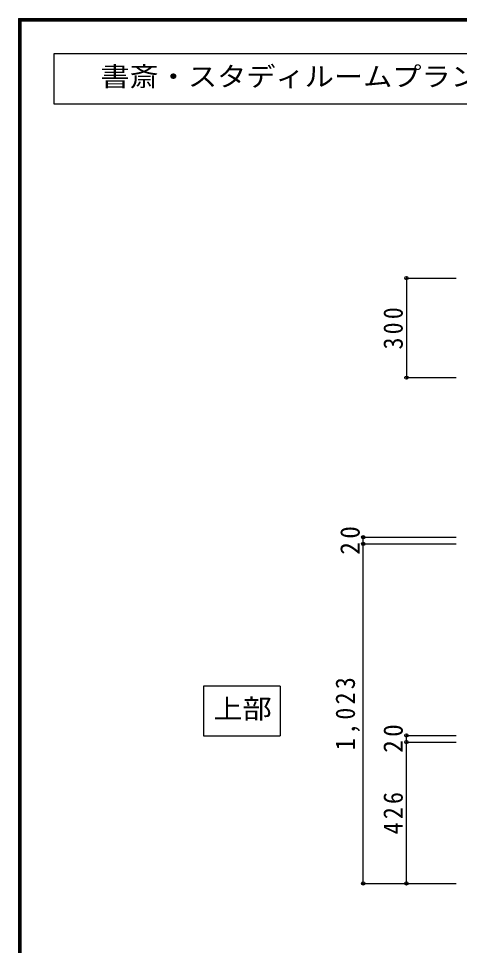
# Model space of a CAD drawing. Units: millimetres at full size, sheet at 1:20. Extents: x -3922 to 3878, y -2932 to 2722.
# Drawn here: x -3922 to -2593, y -71 to 2722 of the extents above; entities that cross this region are included whole.
import ezdxf
from ezdxf.enums import TextEntityAlignment as Align

# ---------------------------------------------------------------- set-up
doc = ezdxf.new("R2010")
doc.units = ezdxf.units.MM
doc.header["$LTSCALE"] = 20
doc.header["$PDMODE"] = 32
doc.header["$PDSIZE"] = 10
for name, color, linetype in [('0-A_文字', 7, 'Continuous'), ('0-B_寸法', 4, 'Continuous'), ('F-1_枠', 6, 'Continuous')]:
    doc.layers.add(name, color=color, linetype=linetype)
doc.styles.add('ＭＳ ゴシック', font='')
doc.styles.get('ＭＳ ゴシック').set_extended_font_data('MS Gothic')

msp = doc.modelspace()

# ---------------------------------------------------------------- linework, layer by layer
at = {"layer": '0-A_文字'}
for p, q in [((-3815.36, 2615.63), (-3815.36, 2465.63)), ((-1507.19, 2615.63), (-3815.36, 2615.63)), ((-3815.36, 2465.63), (-1507.19, 2465.63)), ((-3364.69, 710.55), (-3364.69, 560.55)), ((-3132.87, 710.55), (-3364.69, 710.55)), ((-3132.87, 710.55), (-3132.87, 560.55)), ((-3364.69, 560.55), (-3132.87, 560.55))]:
    msp.add_line(p, q, dxfattribs=at)
at = {"layer": '0-B_寸法'}
for p, q in [((-2752.87, 1940.05), (-2602.87, 1940.05)), ((-2752.87, 1940.05), (-2752.87, 1640.05)), ((-2752.87, 1640.05), (-2602.87, 1640.05)), ((-2882.87, 1139.05), (-2882.87, 1159.05)), ((-2882.87, 1159.05), (-2602.87, 1159.05)), ((-2882.87, 1139.05), (-2602.87, 1139.05)), ((-2882.87, 116.05), (-2882.87, 1139.05)), ((-2752.87, 542.05), (-2752.87, 562.05)), ((-2752.87, 562.05), (-2602.87, 562.05)), ((-2752.87, 116.05), (-2752.87, 542.05)), ((-2752.87, 542.05), (-2602.87, 542.05)), ((-2882.87, 116.05), (-2602.87, 116.05)), ((-2752.87, 116.05), (-2602.87, 116.05))]:
    msp.add_line(p, q, dxfattribs=at)
at = {"layer": '0-B_寸法', "color": 7}
for p in [(-2752.87, 1940.05), (-2752.87, 1640.05), (-2882.87, 1159.05), (-2882.87, 1139.05), (-2752.87, 562.05), (-2752.87, 542.05), (-2882.87, 116.05), (-2752.87, 116.05)]:
    msp.add_point(p, dxfattribs=at)
at = {"layer": 'F-1_枠'}
for p, q in [((-3922.03, 2722.29), (-3922.03, -2864.37)), ((-3922.03, 2722.29), (3877.97, 2722.29)), ((-3922.03, 2718.96), (3877.97, 2718.96)), ((-3922.03, 2715.63), (3877.97, 2715.63)), ((-3918.7, 2722.29), (-3918.7, -2864.37)), ((-3915.36, 2722.29), (-3915.36, -2864.37))]:
    msp.add_line(p, q, dxfattribs=at)

# ---------------------------------------------------------------- texts
at = {"layer": '0-A_文字', "style": 'ＭＳ ゴシック', "width": 1.1}
for s, p in [('書斎・スタディルームプラン\u3000ＥＲＢ－６Ｉ０４７', (-3675.36, 2500.63)), ('上部', (-3334.69, 595.55))]:
    msp.add_text(s, height=58.65, dxfattribs=at).set_placement(p, align=Align.BOTTOM_LEFT)
at = {"layer": '0-B_寸法', "color": 7, "char_height": 58.65, "attachment_point": 7, "rotation": 90, "style": 'ＭＳ ゴシック'}
for s, insert in [('\\T1.27;\\W0.9;300', (-2762.87, 1725.05)), ('\\T1.27;\\W0.95;20', (-2892.87, 1106.55)), ('\\T1.28;\\W0.9;1,023', (-2892.87, 517.55)), ('\\T1.27;\\W0.95;20', (-2762.87, 509.55)), ('\\T1.27;\\W0.9;426', (-2762.87, 264.05))]:
    msp.add_mtext(s, dxfattribs=dict(at, insert=insert))

doc.saveas('drawing.dxf')
